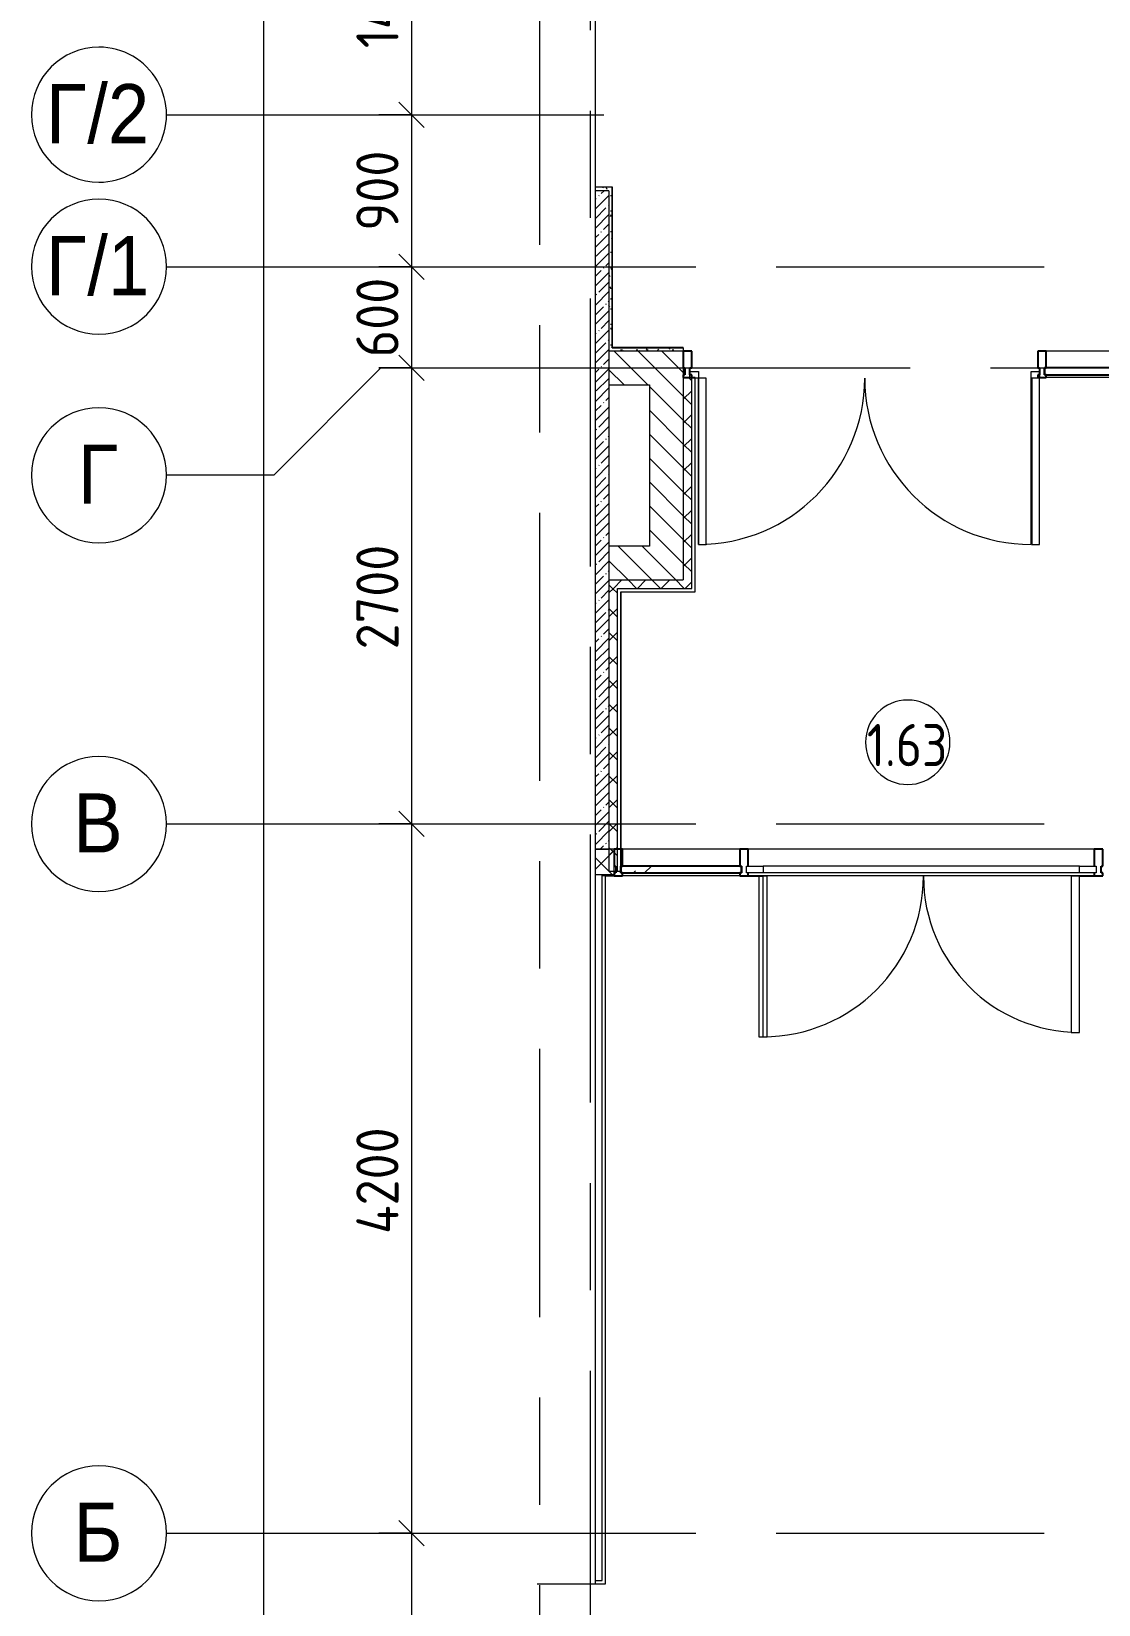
# Model space of a CAD drawing. Header units: millimetres. Extents: x 1322 to 199238, y -8553 to 29000.
# Drawn here: x 6018 to 12339, y 3178 to 12493 of the extents above; entities that cross this region are included whole.
import ezdxf

# ---------------------------------------------------------------- set-up
doc = ezdxf.new("R2010")
doc.units = ezdxf.units.MM
doc.linetypes.add('Осевая', pattern=[3175, 635, -476.25, 1587.5, -476.25])
for name, color, linetype, lineweight in [('A-ANNO-DIMS', 7, 'Continuous', 9), ('A-ANNO-DIMS-100', 7, 'Continuous', 9), ('A-AREA-IDEN', 7, 'Continuous', 9), ('A-DETL-GENF', 7, 'Continuous', 9), ('A-DOOR', 7, 'Continuous', 9), ('A-DOOR-1', 7, 'Continuous', 13), ('A-GLAZ-CURT', 7, 'Continuous', 9), ('A-GLAZ-CURT-1', 7, 'Continuous', 25), ('A-GLAZ-CWMG', 7, 'Continuous', 9), ('A-GLAZ-CWMG-1', 7, 'Continuous', 25), ('A-WALL', 7, 'Continuous', 9), ('I-WALL', 7, 'Continuous', 9), ('Оси', 7, 'Continuous', 9), ('Оси-1', 7, 'Continuous', 20), ('Оси-2', 7, 'Осевая', 9)]:
    doc.layers.add(name, color=color, linetype=linetype, lineweight=lineweight)
doc.layers.add('A-WALL-1', color=7, linetype='Continuous', lineweight=9, true_color=0x3c3c3c)
doc.layers.add('A-WALL-FNSH-1', color=7, linetype='Continuous', lineweight=9, true_color=0x3c3c3c)
doc.styles.add('Arial', font='arial.ttf', dxfattribs={"width": 0.9, "height": 350})
doc.styles.add('GOST Common_4', font='GOST_Common.ttf', dxfattribs={"width": 0.9, "height": 250})
doc.styles.add('ISOCPEUR', font='isocpeur.ttf', dxfattribs={"width": 0.9, "height": 250})
doc.dimstyles.new('ISO-2_5_0_9К_БОЛЬШОЙ_1', dxfattribs={"dimscale": 304.8, "dimtxt": 248.995294, "dimasz": 0.492126, "dimexe": 0.393701, "dimexo": 0.984252, "dimgap": 0, "dimtad": 1, "dimdec": 0, "dimrnd": 10, "dimzin": 0, "dimdsep": 46, "dimtxsty": 'ISOCPEUR', "dimblk1": 'OBLIQUE', "dimblk2": 'OBLIQUE', "dimsah": 1, "dimcen": 0.09, "dimdle": 0.393701, "dimazin": 0, "dimtfac": 1, "dimtdec": 4, "dimtix": 1, "dimtmove": 0, "dimatfit": 3, "dimfxl": 1, "dimtvp": 1, "dimtolj": 1, "dimtzin": 0, "dimarcsym": 2})
doc.dimstyles.new('ISO-2_5_0_9К_БОЛЬШОЙ_2', dxfattribs={"dimscale": 304.8, "dimtxt": 248.995294, "dimasz": 0.492126, "dimexe": 0.393701, "dimexo": 0.984252, "dimgap": 0, "dimtad": 1, "dimdec": 0, "dimrnd": 10, "dimzin": 0, "dimdsep": 46, "dimtxsty": 'ISOCPEUR', "dimblk1": 'OBLIQUE', "dimblk2": 'OBLIQUE', "dimsah": 1, "dimcen": 0.09, "dimdle": 0.393701, "dimazin": 0, "dimtfac": 1, "dimtdec": 4, "dimtix": 1, "dimtmove": 2, "dimatfit": 3, "dimfxl": 1, "dimtvp": 1, "dimtolj": 1, "dimtzin": 0, "dimarcsym": 2})
pattern_1 = [(45, (-75531.33, 0), (-70.71068, 70.71068), []), (135, (-75531.33, 0), (-70.71068, -70.71068), [])]
pattern_2 = [(135, (-75531.33, 0), (-70.71068, -70.71068), [])]
pattern_3 = [(0, (-75531.326, 0), (121.92, 30.48), [10.058, -81.382, 10.058, -81.382, -487.68]), (0, (-75531.326, 0), (121.92, 30.48), [-182.88, 10.058, -172.822, 10.058, -81.382, -213.36]), (0, (-75531.326, 0), (121.92, 30.48), [-457.2, 10.058, -50.902, 10.058, -142.342]), (120, (-75485.606, 15.24), (-87.356454, 90.345817), [10.058, -81.382, 10.058, -81.382, -487.68]), (120, (-75485.606, 15.24), (-87.356454, 90.345817), [-182.88, 10.058, -172.822, 10.058, -81.382, -213.36]), (120, (-75485.606, 15.24), (-87.356454, 90.345817), [-457.2, 10.058, -50.902, 10.058, -142.342]), (240, (-75470.366, 76.2), (-34.563546, -120.825817), [10.058, -81.382, 10.058, -81.382, -487.68]), (240, (-75470.366, 76.2), (-34.563546, -120.825817), [-182.88, 10.058, -172.822, 10.058, -81.382, -213.36]), (240, (-75470.366, 76.2), (-34.563546, -120.825817), [-457.2, 10.058, -50.902, 10.058, -142.342])]

# ---------------------------------------------------------------- blocks, each defined once
blk = doc.blocks.new('Системная панель - Стекло - 40мм-24251897-План размещения напольных электротехнических лючков и розеток 1 этажа в осях 23_1-33')
at = {"layer": 'A-GLAZ-CURT'}
h = blk.add_hatch(dxfattribs=at)
h.set_pattern_fill('FP_8', color=256, style=0, pattern_type=2)
h.set_pattern_definition([(45, (-85497.5, -7410), (-282.8427, 282.8427), [200, -600]), (45, (-85697.5, -7510), (-282.8427, 282.8427), [600, -200]), (45, (-85297.5, -7610), (-282.8427, 282.8427), [200, -600])])
h.paths.add_polyline_path([(357.5, 0), (357.5, 40), (-357.5, 40), (-357.5, 0), (-186.8, 0)])
at = {"layer": 'A-GLAZ-CURT-1'}
for p, q in [((357.5, 40), (-357.5, 40)), ((-357.5, 40), (-357.5, 0)), ((-357.5, 0), (357.5, 0)), ((357.5, 0), (357.5, 40))]:
    blk.add_line(p, q, dxfattribs=at)
blk = doc.blocks.new('Прямоугольный импост - Импост структурный с накладкой - 160мм-24251894-План размещения напольных электротехнических лючков и розеток 1 этажа в осях 23_1-33')
at = {"layer": 'A-GLAZ-CWMG'}
for p, q in [((85745, 7650), (85050, 7650)), ((85745, 7493), (85050, 7493))]:
    blk.add_line(p, q, dxfattribs=at)
blk = doc.blocks.new('Дверь_Витражная_остекление_ - ВВ-17 остекление-32475309-План размещения напольных электротехнических лючков и розеток 1 этажа в осях 23_1-33')
at = {"layer": 'A-DETL-GENF'}
for p, q in [((-940, -20), (-985, -20)), ((-985, -20), (-985, -1005)), ((-940, -1005), (-940, -20)), ((990, -20), (990, -1005)), ((1035, -1005), (1035, -20)), ((-985, -1005), (-940, -1005)), ((990, -1005), (1035, -1005))]:
    blk.add_line(p, q, dxfattribs=at)
at = {"layer": 'A-DOOR'}
for p, q in [((-985, -1005), (-985, -20)), ((985, -1005), (985, -20))]:
    blk.add_line(p, q, dxfattribs=at)
for centre, start, end in [((-985, -20), 270, 0), ((985, -20), 180, 270)]:
    blk.add_arc(centre, 985, start, end, dxfattribs=at)
at = {"layer": 'A-DOOR-1'}
for p, q in [((-1035, 20), (-985, 20)), ((-1035, -20), (-1035, 20)), ((-985, 20), (-985, -20)), ((985, 20), (1035, 20)), ((985, -20), (985, 20)), ((1035, 20), (1035, -20)), ((-985, -20), (-1035, -20)), ((1035, -20), (985, -20))]:
    blk.add_line(p, q, dxfattribs=at)
blk = doc.blocks.new('Прямоугольный импост - Импост структурный с накладкой - 160мм-18691755-План размещения напольных электротехнических лючков и розеток 1 этажа в осях 23_1-33')
at = {"layer": 'A-GLAZ-CWMG-1'}
for p, q in [((-25, 0), (-25, 17)), ((-25, 17), (25, 17)), ((25, 0), (15, 0)), ((15, 0), (15, -40)), ((25, 17), (25, 0)), ((-25, -140), (-25, -40)), ((15, -40), (25, -40)), ((25, -40), (25, -140)), ((25, -140), (-25, -140))]:
    blk.add_line(p, q, dxfattribs=at)
blk = doc.blocks.new('Дверь_Витражная_СКБ_2Ст - ВВ-17-31911620-План размещения напольных электротехнических лючков и розеток 1 этажа в осях 23_1-33')
at = {"layer": 'A-DETL-GENF'}
for p, q in [((-1035, -20), (-1035, -17)), ((-1035, -17), (-1035, -20)), ((-937, -20), (-1035, -20)), ((-1035, -20), (-937, -20)), ((-913, -20), (-963, -20)), ((-963, -20), (-963, -970)), ((-937, -17), (-937, -20)), ((-937, -20), (-937, -17)), ((-913, -970), (-913, -20)), ((887, -20), (887, -944)), ((937, -20), (887, -20)), ((937, -17), (937, -20)), ((937, -17), (937, -20)), ((937, -944), (937, -20)), ((937, -20), (1035, -20)), ((937, -20), (1035, -20)), ((1035, -20), (1035, -17)), ((1035, -20), (1035, -17)), ((-963, -970), (-913, -970)), ((887, -944), (937, -944))]:
    blk.add_line(p, q, dxfattribs=at)
at = {"layer": 'A-DOOR'}
for p, q in [((-937, -970), (-937, -20)), ((937, -944), (937, -20))]:
    blk.add_line(p, q, dxfattribs=at)
for centre, radius, start, end in [((-937, -20), 950, 270, 0), ((937, -20), 924, 180, 270)]:
    blk.add_arc(centre, radius, start, end, dxfattribs=at)
at = {"layer": 'A-DOOR-1'}
for p, q in [((-1035, 40), (-937, 40)), ((-1035, 0), (-1035, 40)), ((-937, 40), (-937, 0)), ((937, 40), (1035, 40)), ((937, 0), (937, 40)), ((1035, 40), (1035, 0)), ((-937, 0), (-1035, 0)), ((1035, 0), (937, 0))]:
    blk.add_line(p, q, dxfattribs=at)
blk = doc.blocks.new('Прямоугольный импост - Импост структурный с накладкой - 160мм-20587511-План размещения напольных электротехнических лючков и розеток 1 этажа в осях 23_1-33')
at = {"layer": 'A-GLAZ-CWMG'}
for p, q in [((87845, 7650), (85795, 7650)), ((87757, 7550), (85883, 7550)), ((87845, 7493), (85795, 7493)), ((87757, 7510), (85883, 7510))]:
    blk.add_line(p, q, dxfattribs=at)
blk = doc.blocks.new('Прямоугольный импост - Импост структурный с накладкой - 160мм-V3-План размещения напольных электротехнических лючков и розеток 1 этажа в осях 23_1-33')
at = {"layer": 'A-GLAZ-CWMG-1'}
for p, q in [((-25, 0), (-25, 17)), ((-25, 17), (25, 17)), ((-15, 0), (-25, 0)), ((-15, -40), (-15, 0)), ((25, 17), (25, 0)), ((-25, -140), (-25, -40)), ((-25, -40), (-15, -40)), ((25, -40), (25, -140)), ((25, -140), (-25, -140))]:
    blk.add_line(p, q, dxfattribs=at)
blk = doc.blocks.new('Системная панель - Стекло - 40мм-32474674-План размещения напольных электротехнических лючков и розеток 1 этажа в осях 23_1-33')
at = {"layer": 'A-GLAZ-CURT'}
h = blk.add_hatch(dxfattribs=at)
h.set_pattern_fill('FP_10', color=256, style=0, pattern_type=2)
h.set_pattern_definition([(45, (-88535, -10360), (-282.8427, 282.8427), [200, -600]), (45, (-88735, -10460), (-282.8427, 282.8427), [600, -200]), (45, (-88335, -10560), (-282.8427, 282.8427), [200, -600])])
h.paths.add_polyline_path([(885, 0), (885, 40), (-885, 40), (-885, 0), (100.8, 0)])
at = {"layer": 'A-GLAZ-CURT-1'}
for p, q in [((885, 40), (-885, 40)), ((-885, 40), (-885, 0)), ((-885, 0), (885, 0)), ((885, 0), (885, 40))]:
    blk.add_line(p, q, dxfattribs=at)
blk = doc.blocks.new('Прямоугольный импост - Импост структурный с накладкой - 160мм Темный-32475581-План размещения напольных электротехнических лючков и розеток 1 этажа в осях 23_1-33')
at = {"layer": 'A-GLAZ-CWMG'}
for p, q in [((89310, 10600), (87560, 10600)), ((89250, 10443), (87560, 10443))]:
    blk.add_line(p, q, dxfattribs=at)
blk = doc.blocks.new('Прямоугольный импост - Импост структурный с накладкой - 160мм Темный-30755591-План размещения напольных электротехнических лючков и розеток 1 этажа в осях 23_1-33')
at = {"layer": 'A-GLAZ-CWMG-1'}
for p, q in [((-25, 0), (-25, 17)), ((-25, 17), (25, 17)), ((-15, 0), (-25, 0)), ((-15, -40), (-15, 0)), ((25, 0), (15, 0)), ((15, 0), (15, -40)), ((25, 17), (25, 0)), ((-25, -140), (-25, -40)), ((-25, -40), (-15, -40)), ((15, -40), (25, -40)), ((25, -40), (25, -140)), ((25, -140), (-25, -140))]:
    blk.add_line(p, q, dxfattribs=at)
blk = doc.blocks.new('Прямоугольный импост - Импост структурный с накладкой - 160мм Темный-32348142-План размещения напольных электротехнических лючков и розеток 1 этажа в осях 23_1-33')
at = {"layer": 'A-GLAZ-CWMG-1'}
for p, q in [((0, 17), (-50, 17)), ((-50, 17), (-50, 0)), ((-50, 0), (-40, 0)), ((-40, 0), (-40, -40)), ((-10, -40), (-10, 0)), ((-10, 0), (0, 0)), ((0, 0), (0, 17)), ((-40, -40), (-50, -40)), ((-50, -40), (-50, -140)), ((0, -40), (-10, -40)), ((0, -140), (0, -40)), ((-50, -140), (0, -140))]:
    blk.add_line(p, q, dxfattribs=at)
blk = doc.blocks.new('Прямоугольный импост - Импост структурный с накладкой - 160мм-22875598-План размещения напольных электротехнических лючков и розеток 1 этажа в осях 23_1-33')
at = {"layer": 'A-GLAZ-CWMG-1'}
for p, q in [((0, 17), (-50, 17)), ((-50, 17), (-50, 0)), ((-50, 0), (-40, 0)), ((-40, 0), (-40, -40)), ((-10, -40), (-10, 0)), ((-10, 0), (0, 0)), ((0, 0), (0, 17)), ((-40, -40), (-50, -40)), ((-50, -40), (-50, -140)), ((0, -40), (-10, -40)), ((0, -140), (0, -40)), ((-50, -140), (0, -140))]:
    blk.add_line(p, q, dxfattribs=at)
blk = doc.blocks.new('DET_L_Линия разрыва - М100-30654842-План размещения напольных электротехнических лючков и розеток 1 этажа в осях 23_1-33')
at = {"layer": 'A-DETL-GENF'}
blk.add_line((24079.7, 0), (12339.9, 0), dxfattribs=at)
blk = doc.blocks.new('Ось сетки - D8-29747960-План размещения напольных электротехнических лючков и розеток 1 этажа в осях 23_1-33')
at = {"layer": 'Оси-1'}
for start, end in [(360, 180), (180, 360)]:
    blk.add_arc((0, 0), 4, start, end, dxfattribs=at)
blk = doc.blocks.new('DIMBLOCK19-План размещения напольных электротехнических лючков и розеток 1 этажа в осях 23_1-33')
at = {"layer": 'A-ANNO-DIMS-100', "lineweight": 20}
for p, q in [((8268.9, 13400), (8193.9, 13475)), ((8268.9, 13400), (8343.9, 13325)), ((8268.9, 12000), (8193.9, 12075)), ((8268.9, 12000), (8343.9, 11925))]:
    blk.add_line(p, q, dxfattribs=at)
at = {"layer": 'A-ANNO-DIMS-100'}
for p, q in [((8075, 13400), (8388.9, 13400)), ((8268.9, 13400), (8075, 13400)), ((8268.9, 13400), (8268.9, 12000)), ((8075, 12000), (8388.9, 12000)), ((8268.9, 12000), (8075, 12000))]:
    blk.add_line(p, q, dxfattribs=at)
at = {"layer": 'A-ANNO-DIMS-100', "color": 0, "insert": (7942.3, 12393.5), "char_height": 250, "width": 735.494, "attachment_point": 1, "rotation": 90, "line_spacing_factor": 1.149209, "style": 'ISOCPEUR'}
blk.add_mtext('1400', dxfattribs=at)
blk = doc.blocks.new('_Oblique')
at = {"color": 0, "linetype": 'ByBlock', "lineweight": -2}
blk.add_line((-0.5, -0.5), (0.5, 0.5), dxfattribs=at)
blk = doc.blocks.new('DIMBLOCK20-План размещения напольных электротехнических лючков и розеток 1 этажа в осях 23_1-33')
at = {"layer": 'A-ANNO-DIMS-100', "lineweight": 20}
for p, q in [((8268.9, 12000), (8193.9, 12075)), ((8268.9, 12000), (8343.9, 11925)), ((8268.9, 11100), (8193.9, 11175)), ((8268.9, 11100), (8343.9, 11025))]:
    blk.add_line(p, q, dxfattribs=at)
at = {"layer": 'A-ANNO-DIMS-100'}
for p, q in [((8075, 12000), (8388.9, 12000)), ((8268.9, 12000), (8075, 12000)), ((8268.9, 12000), (8268.9, 11100)), ((8075, 11100), (8388.9, 11100)), ((8268.9, 11100), (8075, 11100))]:
    blk.add_line(p, q, dxfattribs=at)
at = {"layer": 'A-ANNO-DIMS-100', "color": 0, "insert": (7942.3, 11313), "char_height": 250, "width": 568.858, "attachment_point": 1, "rotation": 90, "line_spacing_factor": 1.149209, "style": 'ISOCPEUR'}
blk.add_mtext('900', dxfattribs=at)
blk = doc.blocks.new('DIMBLOCK21-План размещения напольных электротехнических лючков и розеток 1 этажа в осях 23_1-33')
at = {"layer": 'A-ANNO-DIMS-100'}
for p, q in [((8075, 11100), (8388.9, 11100)), ((8268.9, 11100), (8075, 11100)), ((8268.9, 11100), (8268.9, 10500)), ((8075, 10500), (8388.9, 10500)), ((8268.9, 10500), (8075, 10500))]:
    blk.add_line(p, q, dxfattribs=at)
at = {"layer": 'A-ANNO-DIMS-100', "lineweight": 20}
for p, q in [((8268.9, 11100), (8193.9, 11175)), ((8268.9, 11100), (8343.9, 11025)), ((8268.9, 10500), (8193.9, 10575)), ((8268.9, 10500), (8343.9, 10425))]:
    blk.add_line(p, q, dxfattribs=at)
at = {"layer": 'A-ANNO-DIMS-100', "color": 0, "insert": (7942.3, 10563), "char_height": 250, "width": 568.858, "attachment_point": 1, "rotation": 90, "line_spacing_factor": 1.149209, "style": 'ISOCPEUR'}
blk.add_mtext('600', dxfattribs=at)
blk = doc.blocks.new('DIMBLOCK22-План размещения напольных электротехнических лючков и розеток 1 этажа в осях 23_1-33')
at = {"layer": 'A-ANNO-DIMS-100', "lineweight": 20}
for p, q in [((8268.9, 10500), (8193.9, 10575)), ((8268.9, 10500), (8343.9, 10425)), ((8268.9, 7800), (8193.9, 7875)), ((8268.9, 7800), (8343.9, 7725))]:
    blk.add_line(p, q, dxfattribs=at)
at = {"layer": 'A-ANNO-DIMS-100'}
for p, q in [((8075, 10500), (8388.9, 10500)), ((8268.9, 10500), (8075, 10500)), ((8268.9, 10500), (8268.9, 7800)), ((8075, 7800), (8388.9, 7800)), ((8268.9, 7800), (8075, 7800))]:
    blk.add_line(p, q, dxfattribs=at)
at = {"layer": 'A-ANNO-DIMS-100', "color": 0, "insert": (7942.3, 8834), "char_height": 250, "width": 758.478, "attachment_point": 1, "rotation": 90, "line_spacing_factor": 1.149209, "style": 'ISOCPEUR'}
blk.add_mtext('2700', dxfattribs=at)
blk = doc.blocks.new('DIMBLOCK23-План размещения напольных электротехнических лючков и розеток 1 этажа в осях 23_1-33')
at = {"layer": 'A-ANNO-DIMS-100', "lineweight": 20}
for p, q in [((8268.9, 7800), (8193.9, 7875)), ((8268.9, 7800), (8343.9, 7725)), ((8268.9, 3600), (8193.9, 3675)), ((8268.9, 3600), (8343.9, 3525))]:
    blk.add_line(p, q, dxfattribs=at)
at = {"layer": 'A-ANNO-DIMS-100'}
for p, q in [((8075, 7800), (8388.9, 7800)), ((8268.9, 7800), (8075, 7800)), ((8268.9, 7800), (8268.9, 3600)), ((8075, 3600), (8388.9, 3600)), ((8268.9, 3600), (8075, 3600))]:
    blk.add_line(p, q, dxfattribs=at)
at = {"layer": 'A-ANNO-DIMS-100', "color": 0, "insert": (7942.3, 5372), "char_height": 250, "width": 787.208, "attachment_point": 1, "rotation": 90, "line_spacing_factor": 1.149209, "style": 'ISOCPEUR'}
blk.add_mtext('4200', dxfattribs=at)
blk = doc.blocks.new('DIMBLOCK24-План размещения напольных электротехнических лючков и розеток 1 этажа в осях 23_1-33')
at = {"layer": 'A-ANNO-DIMS-100', "lineweight": 20}
for p, q in [((8268.9, 3600), (8193.9, 3675)), ((8268.9, 3600), (8343.9, 3525)), ((8268.9, 0), (8193.9, 75)), ((8268.9, 0), (8343.9, -75))]:
    blk.add_line(p, q, dxfattribs=at)
at = {"layer": 'A-ANNO-DIMS-100'}
for p, q in [((8075, 3600), (8388.9, 3600)), ((8268.9, 3600), (8075, 3600)), ((8268.9, 3600), (8268.9, -120)), ((8075, 0), (8388.9, 0)), ((8268.9, 0), (8075, 0))]:
    blk.add_line(p, q, dxfattribs=at)
at = {"layer": 'A-ANNO-DIMS-100', "color": 0, "insert": (7942.3, 1484), "char_height": 250, "width": 758.478, "attachment_point": 1, "rotation": 90, "line_spacing_factor": 1.149209, "style": 'ISOCPEUR'}
blk.add_mtext('3600', dxfattribs=at)
blk = doc.blocks.new('DIMBLOCK25-План размещения напольных электротехнических лючков и розеток 1 этажа в осях 23_1-33')
at = {"layer": 'A-ANNO-DIMS-100'}
for p, q in [((7393, 27120), (7393, -120)), ((7199.1, 27000), (7513, 27000)), ((7393, 27000), (7199.1, 27000)), ((7199.1, 0), (7513, 0)), ((7393, 0), (7199.1, 0))]:
    blk.add_line(p, q, dxfattribs=at)
at = {"layer": 'A-ANNO-DIMS-100', "lineweight": 20}
for p, q in [((7393, 27000), (7318, 27075)), ((7393, 27000), (7468, 26925)), ((7393, 0), (7318, 75)), ((7393, 0), (7468, -75))]:
    blk.add_line(p, q, dxfattribs=at)
at = {"layer": 'A-ANNO-DIMS-100', "color": 0, "insert": (7066.4, 13572), "char_height": 250, "width": 948.097, "attachment_point": 1, "rotation": 90, "line_spacing_factor": 1.149209, "style": 'ISOCPEUR'}
blk.add_mtext('27000', dxfattribs=at)
blk = doc.blocks.new('Марка_Помещения - Номер-25198446-План размещения напольных электротехнических лючков и розеток 1 этажа в осях 23_1-33')
at = {"layer": 'A-AREA-IDEN'}
for start, end in [(360, 180), (180, 360)]:
    blk.add_arc((0, 0), 2.5, start, end, dxfattribs=at)

msp = doc.modelspace()

# ---------------------------------------------------------------- hatches: boundary and pattern name
at = {"layer": 'A-WALL'}
h = msp.add_hatch(dxfattribs=at)
h.set_pattern_fill('FP_5', color=256, style=0, pattern_type=2)
h.set_pattern_definition(pattern_1)
h.paths.add_polyline_path([(13648.7, 7500), (13670.7, 7500), (13670.7, 7650), (13648.7, 7650), (13648.7, 7526.8)])
h.paths.add_polyline_path([(9359.3, 7500), (9468.7, 7500), (9468.7, 7650), (9359.3, 7650), (9359.3, 7526.8)])
at = {"layer": 'I-WALL'}
h = msp.add_hatch(dxfattribs=at)
h.set_pattern_fill('FP_31', color=256, style=0, pattern_type=2)
h.set_pattern_definition(pattern_3)
h.paths.add_polyline_path([(9359.3, 11550), (9438.7, 11550), (9438.7, 11570), (9359.3, 11570)])
h = msp.add_hatch(dxfattribs=at)
h.set_pattern_fill('FP_31', color=256, style=0, pattern_type=2)
h.set_pattern_definition(pattern_3)
h.paths.add_polyline_path([(9458.7, 10600), (9458.7, 11570), (9438.7, 11570), (9438.7, 10600)])
h = msp.add_hatch(dxfattribs=at)
h.set_pattern_fill('FP_2', color=256, style=0, pattern_type=2)
h.set_pattern_definition([(45, (-75531.33, 0), (-57.02463, 57.02463), []), (45, (-75474.3, 0), (-57.02463, 57.02463), [100.806, -20.161, 3.353, -16.808])])
h.paths.add_polyline_path([(9359.3, 7650), (9438.7, 7650), (9438.7, 11550), (9359.3, 11550), (9359.3, 8669.9)])
h = msp.add_hatch(dxfattribs=at)
h.set_pattern_fill('FP_31', color=256, style=0, pattern_type=2)
h.set_pattern_definition(pattern_3)
h.paths.add_polyline_path([(9878.7, 10600), (9878.7, 10620), (9458.7, 10620), (9458.7, 10600)])
h = msp.add_hatch(dxfattribs=at)
h.set_pattern_fill('FP_4', color=256, style=0, pattern_type=2)
h.set_pattern_definition(pattern_2)
h.paths.add_polyline_path([(9878.7, 10400), (9878.7, 10600), (9438.7, 10600), (9438.7, 10400), (9678.7, 10400)])
h = msp.add_hatch(dxfattribs=at)
h.set_pattern_fill('FP_5', color=256, style=0, pattern_type=2)
h.set_pattern_definition(pattern_1)
h.paths.add_polyline_path([(9878.7, 9195), (9928.7, 9195), (9928.7, 10443), (9878.7, 10443), (9878.7, 9245)])
h = msp.add_hatch(dxfattribs=at)
h.set_pattern_fill('FP_4', color=256, style=0, pattern_type=2)
h.set_pattern_definition(pattern_2)
h.paths.add_polyline_path([(9878.7, 9245), (9878.7, 10400), (9678.7, 10400), (9678.7, 9245)])
h = msp.add_hatch(dxfattribs=at)
h.set_pattern_fill('FP_4', color=256, style=0, pattern_type=2)
h.set_pattern_definition(pattern_2)
h.paths.add_polyline_path([(9678.7, 9245), (9678.7, 9445), (9438.7, 9445), (9438.7, 9245)])
h = msp.add_hatch(dxfattribs=at)
h.set_pattern_fill('FP_5', color=256, style=0, pattern_type=2)
h.set_pattern_definition(pattern_1)
h.paths.add_polyline_path([(9878.7, 9195), (9878.7, 9245), (9438.7, 9245), (9438.7, 9195), (9488.7, 9195)])
h = msp.add_hatch(dxfattribs=at)
h.set_pattern_fill('FP_5', color=256, style=0, pattern_type=2)
h.set_pattern_definition(pattern_1)
h.paths.add_polyline_path([(9438.7, 7520), (9488.7, 7520), (9488.7, 9195), (9438.7, 9195), (9438.7, 7526.8)])

# ---------------------------------------------------------------- linework, layer by layer
at = {"layer": 'A-WALL'}
for p, q in [((9458.7, 10620), (9458.7, 11570)), ((9458.7, 10620), (9878.7, 10620)), ((9928.7, 9195), (9928.7, 10443)), ((9488.7, 9195), (9928.7, 9195)), ((9488.7, 7520), (9488.7, 9195)), ((9508.7, 9175), (9878.7, 9175)), ((9508.7, 9175), (9508.7, 7650)), ((9359.3, 7500), (9468.7, 7500)), ((9398.7, 3320), (9398.7, 7500)), ((9398.7, 7497), (9468.7, 7497)), ((9418.7, 7492), (9398.7, 7492)), ((9359.3, 3320), (9398.7, 3320))]:
    msp.add_line(p, q, dxfattribs=at)
at = {"layer": 'A-WALL-1'}
for p, q in [((9458.7, 11570), (9359.3, 11570)), ((9438.7, 11550), (9359.3, 11550)), ((9438.7, 11550), (9438.7, 7520)), ((9878.7, 10620), (9878.7, 9245)), ((9878.7, 10600), (9438.7, 10600)), ((9928.7, 10443), (9878.7, 10443)), ((9438.7, 10400), (9678.7, 10400)), ((9678.7, 10400), (9678.7, 9445)), ((9678.7, 9445), (9438.7, 9445)), ((9438.7, 9245), (9878.7, 9245)), ((9359.3, 7650), (9438.7, 7650)), ((9468.7, 7650), (9359.3, 7650)), ((9468.7, 7500), (9468.7, 7650)), ((9438.7, 7520), (9488.7, 7520))]:
    msp.add_line(p, q, dxfattribs=at)
at = {"layer": 'A-WALL-FNSH-1'}
for p, q in [((9459.7, 11571), (9359.3, 11571)), ((9459.7, 10620), (9459.7, 11571)), ((9878.7, 10621), (9458.7, 10621)), ((9878.7, 10620), (9878.7, 10621)), ((9949.7, 10443), (9928.7, 10443)), ((9948.7, 9175), (9948.7, 10443)), ((9949.7, 9174), (9949.7, 10443)), ((9509.7, 9174), (9949.7, 9174)), ((9509.7, 7650), (9509.7, 9174)), ((9878.7, 9175), (9948.7, 9175)), ((9508.7, 7520), (9508.7, 7650)), ((9508.7, 7650), (9509.7, 7650)), ((9418.7, 7492), (9468.7, 7492)), ((9418.7, 3300), (9418.7, 7492)), ((9468.7, 7492), (9468.7, 7500)), ((9488.7, 7520), (9508.7, 7520)), ((9014.3, 3300), (9418.7, 3300))]:
    msp.add_line(p, q, dxfattribs=at)
at = {"layer": 'Оси'}
for p, q in [((6818.1, 12000), (8087.8, 12000)), ((8138.6, 12000), (9408.4, 12000)), ((6818.1, 11100), (9318.1, 11100)), ((8088.1, 10500), (7453.1, 9865)), ((8088.1, 10500), (10588.1, 10500)), ((7453.1, 9865), (6818.1, 9865)), ((6818.1, 7800), (9318.1, 7800)), ((6818.1, 3600), (9318.1, 3600))]:
    msp.add_line(p, q, dxfattribs=at)
at = {"layer": 'Оси-2'}
for p, q in [((9028.7, 593.7), (9028.7, 19415.1)), ((9328.7, 1863.7), (9328.7, 19415.1)), ((8087.8, 12000), (8138.6, 12000)), ((9318.1, 11100), (44787.7, 11100)), ((10588.1, 10500), (44787.7, 10500)), ((9318.1, 7800), (47228.7, 7800)), ((9318.1, 3600), (47228.7, 3600))]:
    msp.add_line(p, q, dxfattribs=at)

# ---------------------------------------------------------------- block references
at = {"layer": 'A-AREA-IDEN', "xscale": 99.99999999999993, "yscale": 99.99999999999993, "zscale": 99.99999999999993}
msp.add_blockref('Марка_Помещения - Номер-25198446-План размещения напольных электротехнических лючков и розеток 1 этажа в осях 23_1-33', (11208.4, 8283.4), dxfattribs=at)
at = {"layer": 'A-DETL-GENF', "rotation": 270.0000000000003}
msp.add_blockref('DET_L_Линия разрыва - М100-30654842-План размещения напольных электротехнических лючков и розеток 1 этажа в осях 23_1-33', (9359.3, 27380.8), dxfattribs=at)
at = {"layer": 'A-DOOR'}
for name, p in [('Дверь_Витражная_остекление_ - ВВ-17 остекление-32475309-План размещения напольных электротехнических лючков и розеток 1 этажа в осях 23_1-33', (10953.7, 10460)), ('Дверь_Витражная_СКБ_2Ст - ВВ-17-31911620-План размещения напольных электротехнических лючков и розеток 1 этажа в осях 23_1-33', (11288.7, 7510))]:
    msp.add_blockref(name, p, dxfattribs=at)
at = {"layer": 'A-GLAZ-CURT'}
for name, p in [('Системная панель - Стекло - 40мм-32474674-План размещения напольных электротехнических лючков и розеток 1 этажа в осях 23_1-33', (12903.7, 10460)), ('Системная панель - Стекло - 40мм-24251897-План размещения напольных электротехнических лючков и розеток 1 этажа в осях 23_1-33', (9866.2, 7510))]:
    msp.add_blockref(name, p, dxfattribs=at)
at = {"layer": 'A-GLAZ-CWMG', "rotation": 180}
for name, p in [('Прямоугольный импост - Импост структурный с накладкой - 160мм Темный-32348142-План размещения напольных электротехнических лючков и розеток 1 этажа в осях 23_1-33', (9878.7, 10460)), ('Прямоугольный импост - Импост структурный с накладкой - 160мм-22875598-План размещения напольных электротехнических лючков и розеток 1 этажа в осях 23_1-33', (9468.7, 7510))]:
    msp.add_blockref(name, p, dxfattribs=at)
at = {"layer": 'A-GLAZ-CWMG', "extrusion": (0, 0, -1), "rotation": 180}
for name, p in [('Прямоугольный импост - Импост структурный с накладкой - 160мм Темный-30755591-План размещения напольных электротехнических лючков и розеток 1 этажа в осях 23_1-33', (-12003.7, 10460)), ('Прямоугольный импост - Импост структурный с накладкой - 160мм-V3-План размещения напольных электротехнических лючков и розеток 1 этажа в осях 23_1-33', (-10238.7, 7510)), ('Прямоугольный импост - Импост структурный с накладкой - 160мм-18691755-План размещения напольных электротехнических лючков и розеток 1 этажа в осях 23_1-33', (-12338.7, 7510))]:
    msp.add_blockref(name, p, dxfattribs=at)
at = {"layer": 'A-GLAZ-CWMG'}
for name in ['Прямоугольный импост - Импост структурный с накладкой - 160мм Темный-32475581-План размещения напольных электротехнических лючков и розеток 1 этажа в осях 23_1-33', 'Прямоугольный импост - Импост структурный с накладкой - 160мм-24251894-План размещения напольных электротехнических лючков и розеток 1 этажа в осях 23_1-33', 'Прямоугольный импост - Импост структурный с накладкой - 160мм-20587511-План размещения напольных электротехнических лючков и розеток 1 этажа в осях 23_1-33']:
    msp.add_blockref(name, (-75531.3, 0), dxfattribs=at)
at = {"layer": 'Оси-1', "xscale": 99.99999999999993, "yscale": 99.99999999999993, "zscale": 99.99999999999993}
for p, rotation in [((6418.1, 12000), 269.9999999999995), ((6418.1, 11100), 269.9999999999994), ((6418.1, 9865), 269.9999999999994), ((6418.1, 7800), 269.9999999999994), ((6418.1, 3600), 269.9999999999994)]:
    msp.add_blockref('Ось сетки - D8-29747960-План размещения напольных электротехнических лючков и розеток 1 этажа в осях 23_1-33', p, dxfattribs=dict(at, rotation=rotation))

# ---------------------------------------------------------------- texts
at = {"layer": 'A-AREA-IDEN', "insert": (10966.5, 8392), "char_height": 250, "width": 606.076, "attachment_point": 1, "style": 'GOST Common_4'}
msp.add_mtext('1.63', dxfattribs=at)
at = {"layer": 'Оси', "char_height": 350, "attachment_point": 1, "style": 'Arial'}
for s, insert, width in [('\\fArial|b0|i0|c204|p34|;\\W.9;Г', (6104.6, 12181), 295.823), ('/2', (6348.7, 12181), 454.557), ('\\fArial|b0|i0|c204|p34|;\\W.9;Г', (6104.6, 11281), 295.823), ('/1', (6348.7, 11281), 454.557), ('\\fArial|b0|i0|c204|p34|;\\W.9;Г', (6292.3, 10046), 295.823), ('\\fArial|b0|i0|c204|p34|;\\W.9;В', (6265.3, 7981), 360.759), ('\\fArial|b0|i0|c204|p34|;\\W.9;Б', (6268.4, 3781), 353.544)]:
    msp.add_mtext(s, dxfattribs=dict(at, insert=insert, width=width))

# ---------------------------------------------------------------- dimensions: what is measured, and where the dimension line sits
at = {"layer": 'A-ANNO-DIMS'}
dim = msp.add_linear_dim(base=(7393, 0), p1=(7499.1, 27000), p2=(7499.1, 0), angle=90, dimstyle='ISO-2_5_0_9К_БОЛЬШОЙ_2', override={"dimpost": '<>', "dimfxl": 26999.999823}, dxfattribs=at)
dim.commit()
dim.dimension.update_dxf_attribs({"geometry": 'DIMBLOCK25-План размещения напольных электротехнических лючков и розеток 1 этажа в осях 23_1-33', "text_midpoint": (7233.1, 14046), "dimtype": 160, "text_rotation": 90})
for base, p1, p2, override, picture, middle in [((8268.9, 12000), (8375, 13400), (8375, 12000), {"dimpost": '<>', "dimfxl": 1399.999995}, 'DIMBLOCK19-План размещения напольных электротехнических лючков и розеток 1 этажа в осях 23_1-33', (8143.9, 12700)), ((8268.9, 11100), (8375, 12000), (8375, 11100), {"dimpost": '<>', "dimfxl": 900}, 'DIMBLOCK20-План размещения напольных электротехнических лючков и розеток 1 этажа в осях 23_1-33', (8143.9, 11550)), ((8268.9, 10500), (8375, 11100), (8375, 10500), {"dimpost": '<>', "dimfxl": 600}, 'DIMBLOCK21-План размещения напольных электротехнических лючков и розеток 1 этажа в осях 23_1-33', (8143.9, 10800)), ((8268.9, 7800), (8375, 10500), (8375, 7800), {"dimpost": '<>', "dimfxl": 2700}, 'DIMBLOCK22-План размещения напольных электротехнических лючков и розеток 1 этажа в осях 23_1-33', (8143.9, 9150)), ((8268.9, 3600), (8375, 7800), (8375, 3600), {"dimpost": '<>', "dimfxl": 4200}, 'DIMBLOCK23-План размещения напольных электротехнических лючков и розеток 1 этажа в осях 23_1-33', (8143.9, 5700)), ((8268.9, 0), (8375, 3600), (8375, 0), {"dimpost": '<>', "dimfxl": 3600}, 'DIMBLOCK24-План размещения напольных электротехнических лючков и розеток 1 этажа в осях 23_1-33', (8143.9, 1800))]:
    dim = msp.add_linear_dim(base=base, p1=p1, p2=p2, angle=90, dimstyle='ISO-2_5_0_9К_БОЛЬШОЙ_1', override=override, dxfattribs=at)
    dim.commit()
    dim.dimension.update_dxf_attribs({"geometry": picture, "text_midpoint": middle})

doc.saveas('drawing.dxf')
